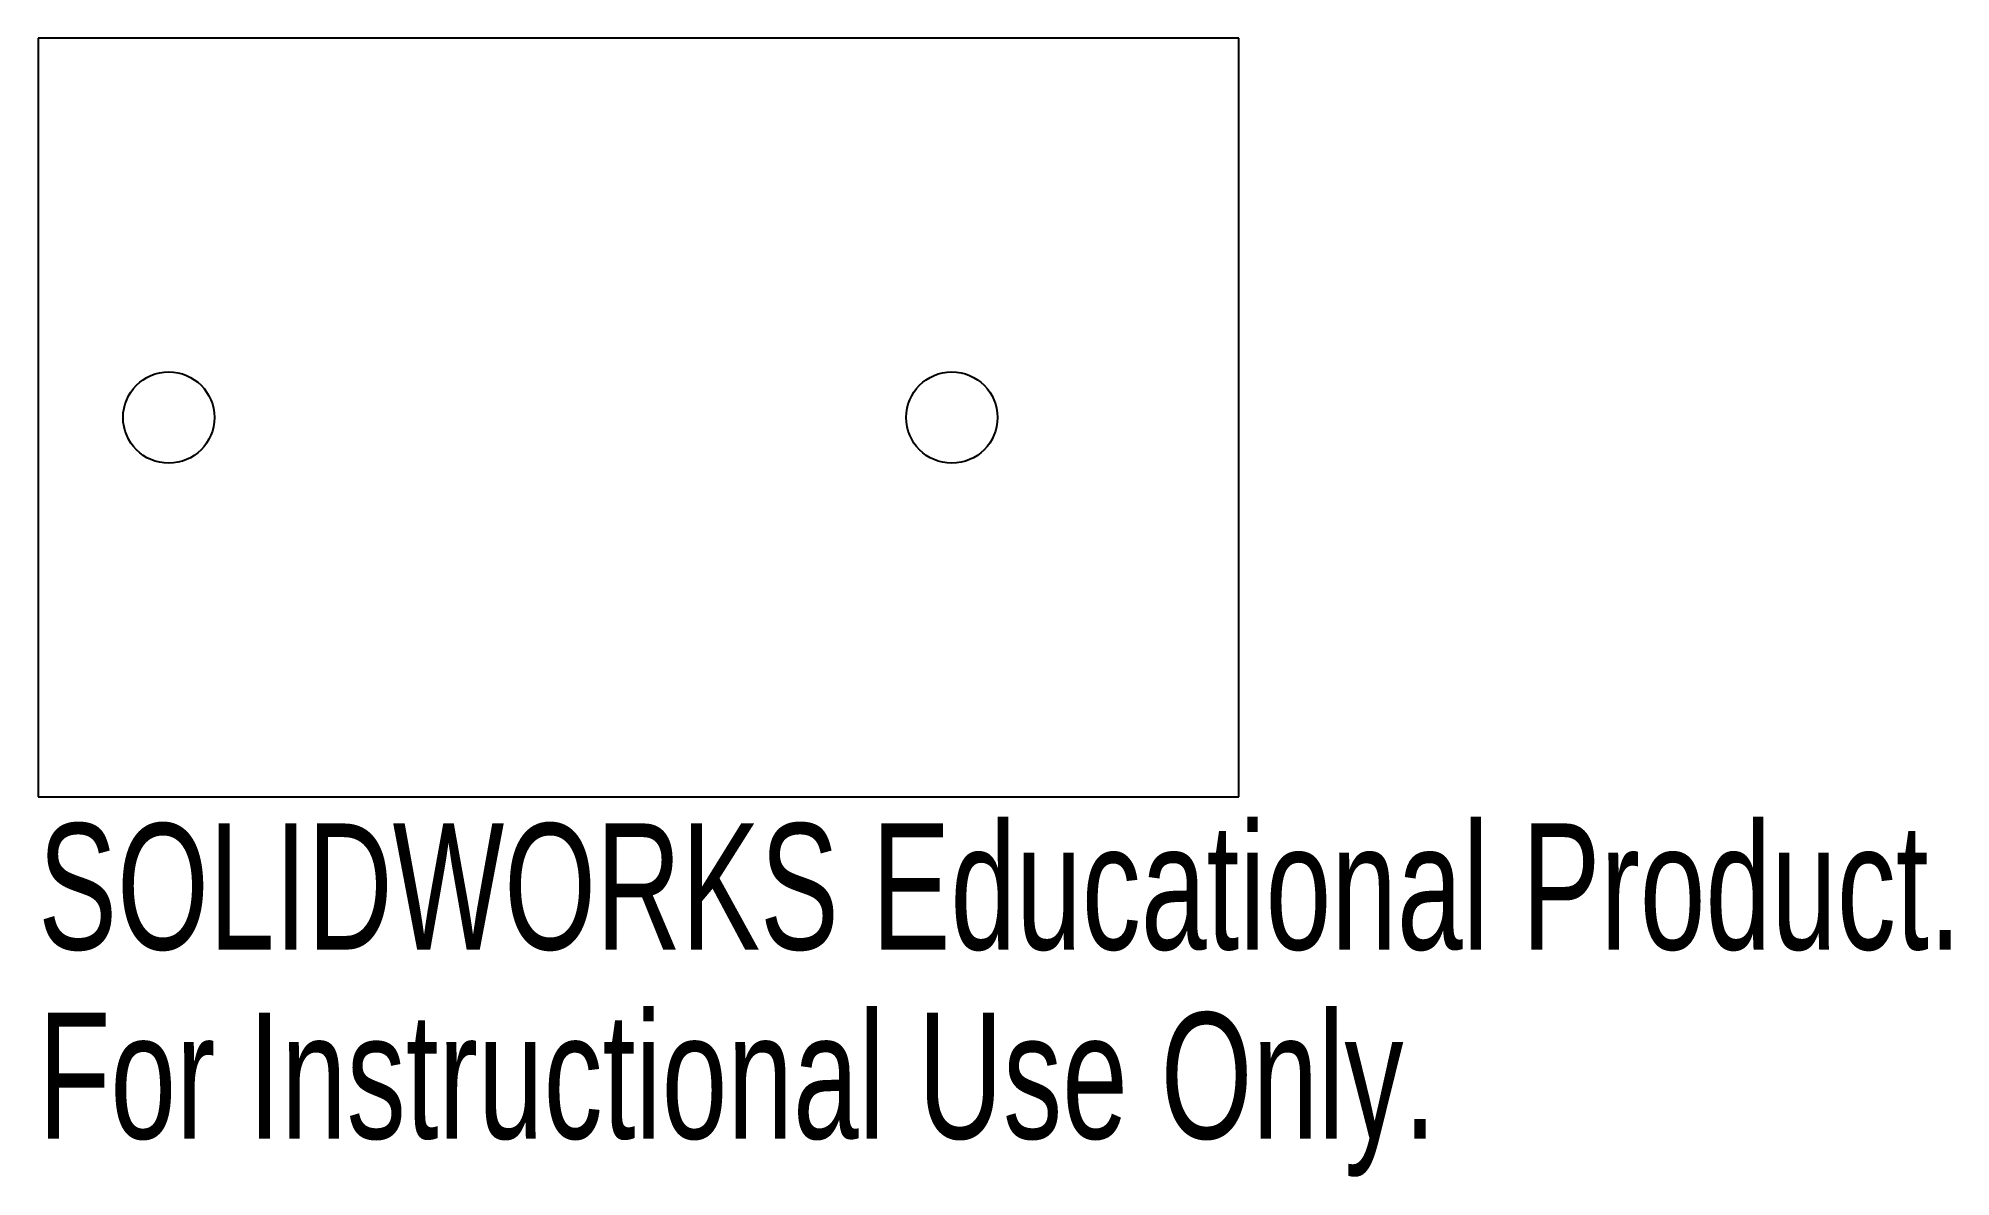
# Model space of a CAD drawing. Header units: millimetres. Extents: x -23 to 50.3, y -29.1 to 14.5.
import ezdxf

# ---------------------------------------------------------------- set-up
doc = ezdxf.new("R2010")
doc.units = ezdxf.units.MM
doc.styles.add('SLDTEXTSTYLE0', font='TXT', dxfattribs={"width": 0.7})

msp = doc.modelspace()

# ---------------------------------------------------------------- linework, layer by layer
at = {"color": 7, "linetype": 'Continuous', "lineweight": 25}
for p, q in [((-23, 14.537), (-23, -14.537)), ((23, 14.537), (-23, 14.537)), ((23, -14.537), (23, 14.537)), ((-23, -14.537), (23, -14.537))]:
    msp.add_line(p, q, dxfattribs=at)
for centre in [(-18, 0), (12, 0)]:
    msp.add_circle(centre, 1.75, dxfattribs=at)

# ---------------------------------------------------------------- texts
at = {"color": 7, "linetype": 'Continuous', "char_height": 4.83362, "attachment_point": 1, "style": 'SLDTEXTSTYLE0'}
for s, insert in [('SOLIDWORKS Educational Product.', (-23, -15.557)), ('For Instructional Use Only.', (-23, -22.807))]:
    msp.add_mtext(s, dxfattribs=dict(at, insert=insert))

doc.saveas('drawing.dxf')
